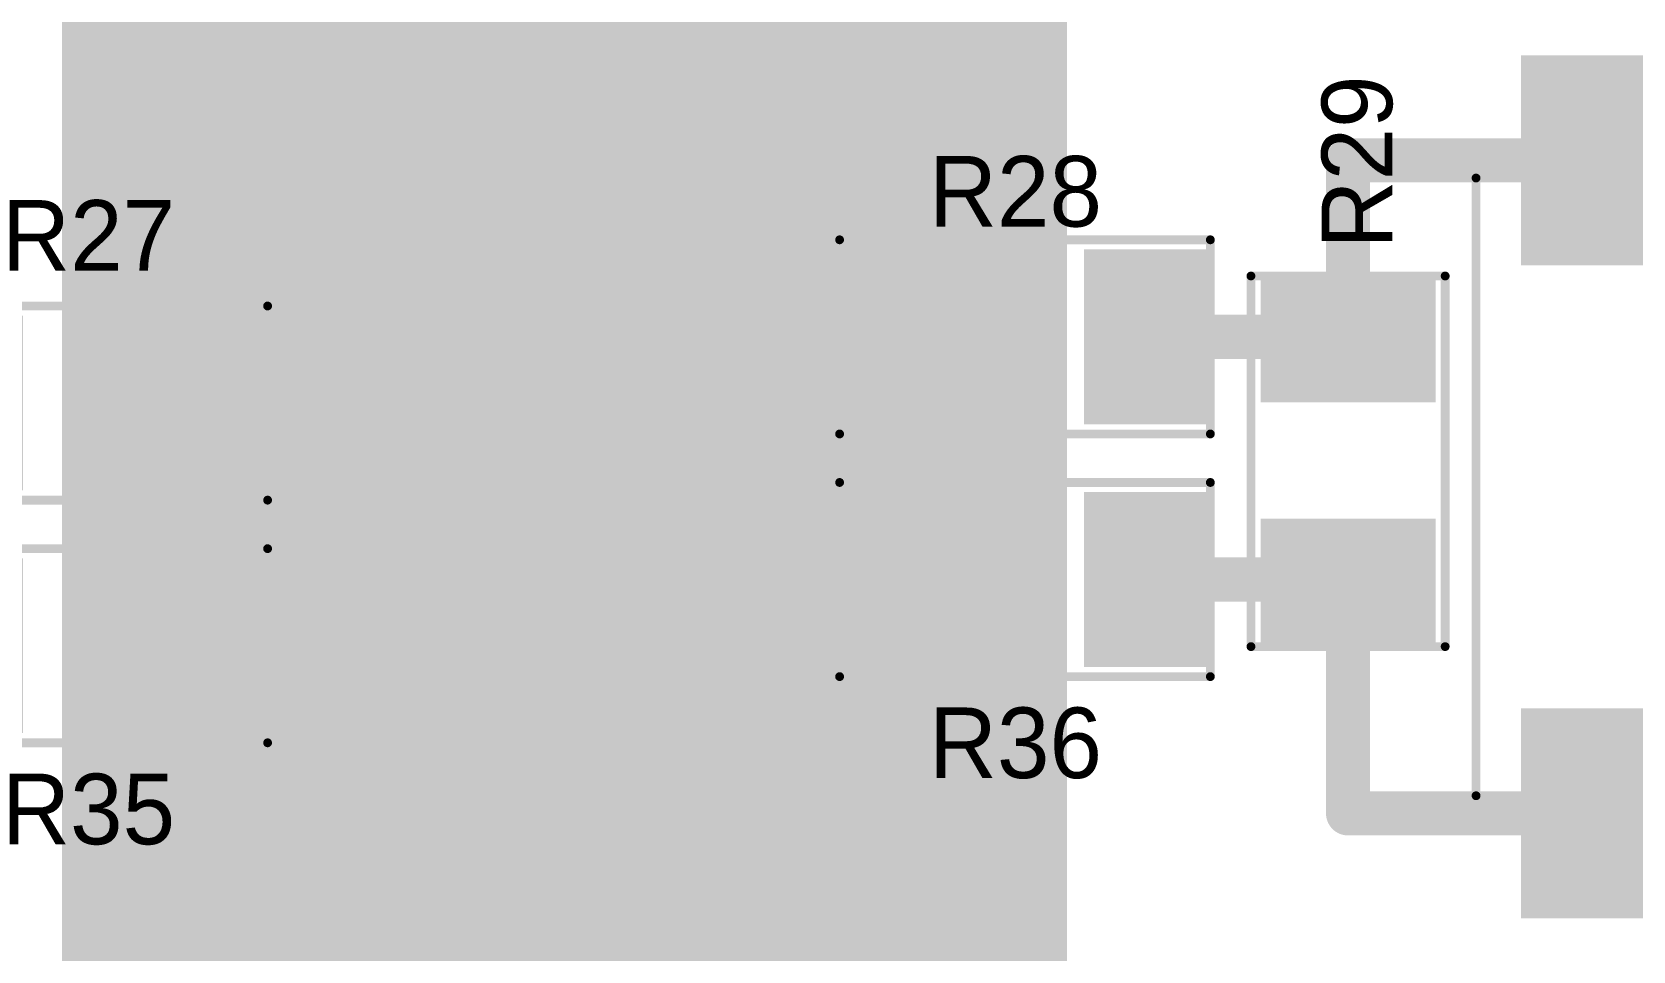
# Model space of a CAD drawing. Extents: x 416 to 470, y 213 to 332.
# Drawn here: x 437.09 to 455.23, y 283.54 to 293.95 of the extents above; entities that cross this region are included whole.
import ezdxf

# ---------------------------------------------------------------- set-up
doc = ezdxf.new("R2010")
doc.units = 0
for name, color, linetype in [('Top', 1, 'CONTINUOUS'), ('Top_Mask', 4, 'CONTINUOUS'), ('Top_Paste', 8, 'CONTINUOUS'), ('Top_Silk', 6, 'CONTINUOUS')]:
    doc.layers.add(name, color=color, linetype=linetype)

# ---------------------------------------------------------------- blocks, each defined once
blk = doc.blocks.new('UNIT_DISC')
at = {"linetype": 'CONTINUOUS', "const_width": 0.5}
blk.add_lwpolyline([(0.25, 0, 1), (-0.25, 0, 1)], format="xyb", close=True, dxfattribs=at)
blk = doc.blocks.new('SHAPE_EL_236_236_0_0_0_0')
at = {"xscale": 0.6, "yscale": 0.6, "zscale": 0.6}
blk.add_blockref('UNIT_DISC', (0, 0), dxfattribs=at)
blk = doc.blocks.new('SHAPE_EL_386_386_0_0_0_0')
at = {"xscale": 0.981, "yscale": 0.981, "zscale": 0.981}
blk.add_blockref('UNIT_DISC', (0, 0), dxfattribs=at)
blk = doc.blocks.new('0__40_41')
at = {"layer": 'Top'}
blk.add_blockref('SHAPE_EL_236_236_0_0_0_0', (0, 0), dxfattribs=at)
at = {"layer": 'Top_Mask'}
blk.add_blockref('SHAPE_EL_386_386_0_0_0_0', (0, 0), dxfattribs=at)
blk = doc.blocks.new('R_1206_6854')
at = {"layer": 'Top_Silk', "linetype": 'CONTINUOUS', "const_width": 0.1}
for points in [[(435.56, 288.1), (435.56, 285.9)], [(439.76, 288.1), (435.56, 288.1)], [(439.76, 285.9), (439.76, 288.1)], [(435.56, 285.9), (439.76, 285.9)]]:
    blk.add_lwpolyline(points, dxfattribs=at)
at = {"layer": 'Top_Silk', "xscale": 0.1, "yscale": 0.1, "zscale": 0.1}
for p in [(435.56, 288.1), (435.56, 288.1), (439.76, 288.1), (439.76, 288.1), (435.56, 285.9), (435.56, 285.9), (439.76, 285.9), (439.76, 285.9)]:
    blk.add_blockref('UNIT_DISC', p, dxfattribs=at)
blk = doc.blocks.new('SHAPE_SQ_433_629_0_0_0_0')
blk.add_solid([(-0.55, -0.8), (0.55, -0.8), (-0.55, 0.8), (0.55, 0.8)])
blk = doc.blocks.new('SHAPE_SQ_583_779_0_0_0_0')
blk.add_solid([(-0.7405, -0.9905), (0.7405, -0.9905), (-0.7405, 0.9905), (0.7405, 0.9905)])
blk = doc.blocks.new('0_9x1_6240')
at = {"layer": 'Top'}
blk.add_blockref('SHAPE_SQ_433_629_0_0_0_0', (0, 0), dxfattribs=at)
at = {"layer": 'Top_Mask'}
blk.add_blockref('SHAPE_SQ_583_779_0_0_0_0', (0, 0), dxfattribs=at)
at = {"layer": 'Top_Paste'}
blk.add_blockref('SHAPE_SQ_433_629_0_0_0_0', (0, 0), dxfattribs=at)
blk = doc.blocks.new('0_9x1_641')
at = {"layer": 'Top'}
blk.add_blockref('SHAPE_SQ_433_629_0_0_0_0', (0, 0), dxfattribs=at)
at = {"layer": 'Top_Mask'}
blk.add_blockref('SHAPE_SQ_583_779_0_0_0_0', (0, 0), dxfattribs=at)
at = {"layer": 'Top_Paste'}
blk.add_blockref('SHAPE_SQ_433_629_0_0_0_0', (0, 0), dxfattribs=at)
blk = doc.blocks.new('R35')
for name, p in [('R_1206_6854', (0, 0)), ('0_9x1_6240', (436.25, 287)), ('0_9x1_641', (439.05, 287))]:
    blk.add_blockref(name, p)
at = {"layer": 'Top_Silk'}
blk.add_text('R35', height=0.8, dxfattribs=at).set_placement((436.75, 284.75))
blk = doc.blocks.new('R_1206_7347')
at = {"layer": 'Top_Silk', "linetype": 'CONTINUOUS', "const_width": 0.1}
for points in [[(435.56, 290.85), (435.56, 288.65)], [(439.76, 290.85), (435.56, 290.85)], [(439.76, 288.65), (439.76, 290.85)], [(435.56, 288.65), (439.76, 288.65)]]:
    blk.add_lwpolyline(points, dxfattribs=at)
at = {"layer": 'Top_Silk', "xscale": 0.1, "yscale": 0.1, "zscale": 0.1}
for p in [(435.56, 290.85), (435.56, 290.85), (439.76, 290.85), (439.76, 290.85), (435.56, 288.65), (435.56, 288.65), (439.76, 288.65), (439.76, 288.65)]:
    blk.add_blockref('UNIT_DISC', p, dxfattribs=at)
blk = doc.blocks.new('0_9x1_6238')
at = {"layer": 'Top'}
blk.add_blockref('SHAPE_SQ_433_629_0_0_0_0', (0, 0), dxfattribs=at)
at = {"layer": 'Top_Mask'}
blk.add_blockref('SHAPE_SQ_583_779_0_0_0_0', (0, 0), dxfattribs=at)
at = {"layer": 'Top_Paste'}
blk.add_blockref('SHAPE_SQ_433_629_0_0_0_0', (0, 0), dxfattribs=at)
blk = doc.blocks.new('R27')
for name, p in [('R_1206_7347', (0, 0)), ('0_9x1_6238', (436.25, 289.75)), ('0_9x1_641', (439.05, 289.75))]:
    blk.add_blockref(name, p)
at = {"layer": 'Top_Silk'}
blk.add_text('R27', height=0.8, dxfattribs=at).set_placement((436.75, 291.25))
blk = doc.blocks.new('R_1206_7472')
at = {"layer": 'Top_Silk', "linetype": 'CONTINUOUS', "const_width": 0.1}
for points in [[(453.1, 291.19), (450.9, 291.19)], [(450.9, 291.19), (450.9, 286.99)], [(453.1, 286.99), (453.1, 291.19)], [(450.9, 286.99), (453.1, 286.99)]]:
    blk.add_lwpolyline(points, dxfattribs=at)
at = {"layer": 'Top_Silk', "xscale": 0.1, "yscale": 0.1, "zscale": 0.1}
for p in [(450.9, 291.19), (450.9, 291.19), (453.1, 291.19), (453.1, 291.19), (450.9, 286.99), (450.9, 286.99), (453.1, 286.99), (453.1, 286.99)]:
    blk.add_blockref('UNIT_DISC', p, dxfattribs=at)
blk = doc.blocks.new('0_9x1_6249')
at = {"layer": 'Top'}
blk.add_blockref('SHAPE_SQ_433_629_0_0_0_0', (0, 0), dxfattribs=at)
at = {"layer": 'Top_Mask'}
blk.add_blockref('SHAPE_SQ_583_779_0_0_0_0', (0, 0), dxfattribs=at)
at = {"layer": 'Top_Paste'}
blk.add_blockref('SHAPE_SQ_433_629_0_0_0_0', (0, 0), dxfattribs=at)
blk = doc.blocks.new('0_9x1_6247')
at = {"layer": 'Top'}
blk.add_blockref('SHAPE_SQ_433_629_0_0_0_0', (0, 0), dxfattribs=at)
at = {"layer": 'Top_Mask'}
blk.add_blockref('SHAPE_SQ_583_779_0_0_0_0', (0, 0), dxfattribs=at)
at = {"layer": 'Top_Paste'}
blk.add_blockref('SHAPE_SQ_433_629_0_0_0_0', (0, 0), dxfattribs=at)
blk = doc.blocks.new('R29')
blk.add_blockref('R_1206_7472', (0, 0))
at = {"rotation": 270}
for name, p in [('0_9x1_6249', (452, 290.5)), ('0_9x1_6247', (452, 287.7))]:
    blk.add_blockref(name, p, dxfattribs=at)
at = {"layer": 'Top_Silk'}
blk.add_text('R29', height=0.8, rotation=90, dxfattribs=at).set_placement((452.5, 291.5))
blk = doc.blocks.new('R_1206_7899')
at = {"layer": 'Top_Silk', "linetype": 'CONTINUOUS', "const_width": 0.1}
for points in [[(446.24, 288.85), (446.24, 286.65)], [(450.44, 288.85), (446.24, 288.85)], [(450.44, 286.65), (450.44, 288.85)], [(446.24, 286.65), (450.44, 286.65)]]:
    blk.add_lwpolyline(points, dxfattribs=at)
at = {"layer": 'Top_Silk', "xscale": 0.1, "yscale": 0.1, "zscale": 0.1}
for p in [(446.24, 288.85), (446.24, 288.85), (450.44, 288.85), (450.44, 288.85), (446.24, 286.65), (446.24, 286.65), (450.44, 286.65), (450.44, 286.65)]:
    blk.add_blockref('UNIT_DISC', p, dxfattribs=at)
blk = doc.blocks.new('R36')
blk.add_blockref('R_1206_7899', (0, 0))
at = {"rotation": 180}
for name, p in [('0_9x1_641', (446.95, 287.75)), ('0_9x1_6247', (449.75, 287.75))]:
    blk.add_blockref(name, p, dxfattribs=at)
at = {"layer": 'Top_Silk'}
blk.add_text('R36', height=0.8, dxfattribs=at).set_placement((447.25, 285.5))
blk = doc.blocks.new('R_1206_8214')
at = {"layer": 'Top_Silk', "linetype": 'CONTINUOUS', "const_width": 0.1}
for points in [[(446.24, 291.6), (446.24, 289.4)], [(450.44, 291.6), (446.24, 291.6)], [(450.44, 289.4), (450.44, 291.6)], [(446.24, 289.4), (450.44, 289.4)]]:
    blk.add_lwpolyline(points, dxfattribs=at)
at = {"layer": 'Top_Silk', "xscale": 0.1, "yscale": 0.1, "zscale": 0.1}
for p in [(446.24, 291.6), (446.24, 291.6), (450.44, 291.6), (450.44, 291.6), (446.24, 289.4), (446.24, 289.4), (450.44, 289.4), (450.44, 289.4)]:
    blk.add_blockref('UNIT_DISC', p, dxfattribs=at)
blk = doc.blocks.new('R28')
blk.add_blockref('R_1206_8214', (0, 0))
at = {"rotation": 180}
for name, p in [('0_9x1_641', (446.95, 290.5)), ('0_9x1_6249', (449.75, 290.5))]:
    blk.add_blockref(name, p, dxfattribs=at)
at = {"layer": 'Top_Silk'}
blk.add_text('R28', height=0.8, dxfattribs=at).set_placement((447.25, 291.75))
blk = doc.blocks.new('G6K_2F_8610')
at = {"layer": 'Top_Silk', "linetype": 'CONTINUOUS', "const_width": 0.1}
for points in [[(453.45, 285.3), (453.45, 292.3)], [(453.45, 292.3), (463.45, 292.3)], [(463.45, 292.3), (463.45, 285.3)], [(463.45, 285.3), (453.45, 285.3)]]:
    blk.add_lwpolyline(points, dxfattribs=at)
at = {"layer": 'Top_Silk', "xscale": 0.1, "yscale": 0.1, "zscale": 0.1}
for p in [(453.45, 292.3), (453.45, 292.3), (463.45, 292.3), (463.45, 292.3), (453.45, 285.3), (453.45, 285.3), (463.45, 285.3), (463.45, 285.3)]:
    blk.add_blockref('UNIT_DISC', p, dxfattribs=at)
blk = doc.blocks.new('SHAPE_SQ_787_393_0_0_0_0')
blk.add_solid([(-1, -0.5), (1, -0.5), (-1, 0.5), (1, 0.5)])
blk = doc.blocks.new('SHAPE_SQ_937_543_0_0_0_0')
blk.add_solid([(-1.1905, -0.6905), (1.1905, -0.6905), (-1.1905, 0.6905), (1.1905, 0.6905)])
blk = doc.blocks.new('2_0x1_041')
at = {"layer": 'Top'}
blk.add_blockref('SHAPE_SQ_787_393_0_0_0_0', (0, 0), dxfattribs=at)
at = {"layer": 'Top_Mask'}
blk.add_blockref('SHAPE_SQ_937_543_0_0_0_0', (0, 0), dxfattribs=at)
at = {"layer": 'Top_Paste'}
blk.add_blockref('SHAPE_SQ_787_393_0_0_0_0', (0, 0), dxfattribs=at)
blk = doc.blocks.new('2_0x1_0270')
at = {"layer": 'Top'}
blk.add_blockref('SHAPE_SQ_787_393_0_0_0_0', (0, 0), dxfattribs=at)
at = {"layer": 'Top_Mask'}
blk.add_blockref('SHAPE_SQ_937_543_0_0_0_0', (0, 0), dxfattribs=at)
at = {"layer": 'Top_Paste'}
blk.add_blockref('SHAPE_SQ_787_393_0_0_0_0', (0, 0), dxfattribs=at)
blk = doc.blocks.new('2_0x1_0221')
at = {"layer": 'Top'}
blk.add_blockref('SHAPE_SQ_787_393_0_0_0_0', (0, 0), dxfattribs=at)
at = {"layer": 'Top_Mask'}
blk.add_blockref('SHAPE_SQ_937_543_0_0_0_0', (0, 0), dxfattribs=at)
at = {"layer": 'Top_Paste'}
blk.add_blockref('SHAPE_SQ_787_393_0_0_0_0', (0, 0), dxfattribs=at)
blk = doc.blocks.new('2_0x1_0231')
at = {"layer": 'Top'}
blk.add_blockref('SHAPE_SQ_787_393_0_0_0_0', (0, 0), dxfattribs=at)
at = {"layer": 'Top_Mask'}
blk.add_blockref('SHAPE_SQ_937_543_0_0_0_0', (0, 0), dxfattribs=at)
at = {"layer": 'Top_Paste'}
blk.add_blockref('SHAPE_SQ_787_393_0_0_0_0', (0, 0), dxfattribs=at)
blk = doc.blocks.new('2_0x1_0249')
at = {"layer": 'Top'}
blk.add_blockref('SHAPE_SQ_787_393_0_0_0_0', (0, 0), dxfattribs=at)
at = {"layer": 'Top_Mask'}
blk.add_blockref('SHAPE_SQ_937_543_0_0_0_0', (0, 0), dxfattribs=at)
at = {"layer": 'Top_Paste'}
blk.add_blockref('SHAPE_SQ_787_393_0_0_0_0', (0, 0), dxfattribs=at)
blk = doc.blocks.new('2_0x1_0247')
at = {"layer": 'Top'}
blk.add_blockref('SHAPE_SQ_787_393_0_0_0_0', (0, 0), dxfattribs=at)
at = {"layer": 'Top_Mask'}
blk.add_blockref('SHAPE_SQ_937_543_0_0_0_0', (0, 0), dxfattribs=at)
at = {"layer": 'Top_Paste'}
blk.add_blockref('SHAPE_SQ_787_393_0_0_0_0', (0, 0), dxfattribs=at)
blk = doc.blocks.new('2_0x1_0230')
at = {"layer": 'Top'}
blk.add_blockref('SHAPE_SQ_787_393_0_0_0_0', (0, 0), dxfattribs=at)
at = {"layer": 'Top_Mask'}
blk.add_blockref('SHAPE_SQ_937_543_0_0_0_0', (0, 0), dxfattribs=at)
at = {"layer": 'Top_Paste'}
blk.add_blockref('SHAPE_SQ_787_393_0_0_0_0', (0, 0), dxfattribs=at)
blk = doc.blocks.new('RL5')
at = {"rotation": 270}
for name, p in [('2_0x1_0249', (454.65, 292.5)), ('2_0x1_0231', (456.85, 292.5)), ('2_0x1_0221', (459.05, 292.5)), ('2_0x1_041', (462.25, 292.5)), ('2_0x1_0247', (454.65, 285.1)), ('2_0x1_0230', (456.85, 285.1)), ('2_0x1_0221', (459.05, 285.1)), ('2_0x1_0270', (462.25, 285.1))]:
    blk.add_blockref(name, p, dxfattribs=at)
blk.add_blockref('G6K_2F_8610', (0, 0))
blk = doc.blocks.new('CUPOUR_L1_F0_TT45_9889')
at = {"layer": 'Top', "linetype": 'CONTINUOUS'}
for points, const_width in [([(437.75, 315.25), (437.75, 273)], 0.635), ([(448.5, 273), (448.5, 315.25)], 0.635), ([(437.75, 293.955), (448.5, 293.955)], 0.635), ([(437.75, 293.47875), (448.5, 293.47875)], 0.635), ([(437.75, 293.0025), (448.5, 293.0025)], 0.635), ([(437.75, 292.52625), (448.5, 292.52625)], 0.635), ([(437.75, 292.05), (448.5, 292.05)], 0.635), ([(446.0422, 291.6578), (446.4, 291.80601)], 0.635), ([(446.4, 291.80601), (447.5, 291.80601)], 0.635), ([(447.5, 291.80601), (447.8578, 291.6578)], 0.635), ([(437.75, 291.57375), (446.00738, 291.57375)], 0.635), ([(445.89399, 291.3), (446.0422, 291.6578)], 0.635), ([(446.5905, 291.1095), (446.0422, 291.6578)], 0.381), ([(447.3095, 291.1095), (447.8578, 291.6578)], 0.381), ([(447.8578, 291.6578), (448.00601, 291.3)], 0.635), ([(447.89261, 291.57375), (448.5, 291.57375)], 0.635), ([(445.89399, 289.7), (445.89399, 291.3)], 0.635), ([(448.00601, 291.3), (448.00601, 289.7)], 0.635), ([(437.75, 291.0975), (445.89399, 291.0975)], 0.635), ([(438.1422, 290.9078), (438.5, 291.05601)], 0.635), ([(438.5, 291.05601), (439.6, 291.05601)], 0.635), ([(439.6, 291.05601), (439.9578, 290.9078)], 0.635), ([(448.00601, 291.0975), (448.5, 291.0975)], 0.635), ([(437.99399, 290.55), (438.1422, 290.9078)], 0.635), ([(438.6905, 290.3595), (438.1422, 290.9078)], 0.381), ([(439.4095, 290.3595), (439.9578, 290.9078)], 0.381), ([(439.9578, 290.9078), (440.10601, 290.55)], 0.635), ([(437.75, 290.62125), (438.0235, 290.62125)], 0.635), ([(440.07649, 290.62125), (445.89399, 290.62125)], 0.635), ([(448.00601, 290.62125), (448.5, 290.62125)], 0.635), ([(437.99399, 288.95), (437.99399, 290.55)], 0.635), ([(440.10601, 290.55), (440.10601, 288.95)], 0.635), ([(437.75, 290.145), (437.99399, 290.145)], 0.635), ([(440.10601, 290.145), (445.89399, 290.145)], 0.635), ([(448.00601, 290.145), (448.5, 290.145)], 0.635), ([(446.0422, 289.3422), (445.89399, 289.7)], 0.635), ([(446.5905, 289.8905), (446.0422, 289.3422)], 0.381), ([(447.3095, 289.8905), (447.8578, 289.3422)], 0.381), ([(448.00601, 289.7), (447.8578, 289.3422)], 0.635), ([(437.75, 289.66875), (437.99399, 289.66875)], 0.635), ([(440.10601, 289.66875), (445.90693, 289.66875)], 0.635), ([(447.99306, 289.66875), (448.5, 289.66875)], 0.635), ([(446.4, 289.19399), (446.0422, 289.3422)], 0.635), ([(447.8578, 289.3422), (447.5, 289.19399)], 0.635), ([(437.75, 289.1925), (437.99399, 289.1925)], 0.635), ([(440.10601, 289.1925), (448.5, 289.1925)], 0.635), ([(447.5, 289.19399), (446.4, 289.19399)], 0.635), ([(438.6905, 289.1405), (438.1422, 288.5922)], 0.381), ([(439.4095, 289.1405), (439.9578, 288.5922)], 0.381), ([(446.0422, 288.9078), (446.4, 289.05601)], 0.635), ([(446.4, 289.05601), (447.5, 289.05601)], 0.635), ([(447.5, 289.05601), (447.8578, 288.9078)], 0.635), ([(438.1422, 288.5922), (437.99399, 288.95)], 0.635), ([(440.10601, 288.95), (439.9578, 288.5922)], 0.635), ([(445.89399, 288.55), (446.0422, 288.9078)], 0.635), ([(446.5905, 288.3595), (446.0422, 288.9078)], 0.381), ([(447.3095, 288.3595), (447.8578, 288.9078)], 0.381), ([(447.8578, 288.9078), (448.00601, 288.55)], 0.635), ([(437.75, 288.71625), (438.09081, 288.71625)], 0.635), ([(440.00918, 288.71625), (445.96285, 288.71625)], 0.635), ([(447.93714, 288.71625), (448.5, 288.71625)], 0.635), ([(438.5, 288.44399), (438.1422, 288.5922)], 0.635), ([(439.6, 288.44399), (438.5, 288.44399)], 0.635), ([(439.9578, 288.5922), (439.6, 288.44399)], 0.635), ([(445.89399, 286.95), (445.89399, 288.55)], 0.635), ([(448.00601, 288.55), (448.00601, 286.95)], 0.635), ([(437.75, 288.24), (438.34064, 288.24)], 0.635), ([(438.1422, 288.1578), (438.5, 288.30601)], 0.635), ([(438.5, 288.30601), (439.6, 288.30601)], 0.635), ([(439.6, 288.30601), (439.9578, 288.1578)], 0.635), ([(439.75935, 288.24), (445.89399, 288.24)], 0.635), ([(448.00601, 288.24), (448.5, 288.24)], 0.635), ([(437.99399, 287.8), (438.1422, 288.1578)], 0.635), ([(439.9578, 288.1578), (440.10601, 287.8)], 0.635), ([(438.6905, 287.6095), (438.1422, 288.1578)], 0.381), ([(439.4095, 287.6095), (439.9578, 288.1578)], 0.381), ([(437.75, 287.76375), (437.99399, 287.76375)], 0.635), ([(437.99399, 286.2), (437.99399, 287.8)], 0.635), ([(440.10601, 287.8), (440.10601, 286.2)], 0.635), ([(440.10601, 287.76375), (445.89399, 287.76375)], 0.635), ([(448.00601, 287.76375), (448.5, 287.76375)], 0.635), ([(437.75, 287.2875), (437.99399, 287.2875)], 0.635), ([(440.10601, 287.2875), (445.89399, 287.2875)], 0.635), ([(448.00601, 287.2875), (448.5, 287.2875)], 0.635), ([(446.5905, 287.1405), (446.0422, 286.5922)], 0.381), ([(447.3095, 287.1405), (447.8578, 286.5922)], 0.381), ([(437.75, 286.81125), (437.99399, 286.81125)], 0.635), ([(440.10601, 286.81125), (445.95146, 286.81125)], 0.635), ([(446.0422, 286.5922), (445.89399, 286.95)], 0.635), ([(448.00601, 286.95), (447.8578, 286.5922)], 0.635), ([(447.94853, 286.81125), (448.5, 286.81125)], 0.635), ([(446.4, 286.44399), (446.0422, 286.5922)], 0.635), ([(447.5, 286.44399), (446.4, 286.44399)], 0.635), ([(447.8578, 286.5922), (447.5, 286.44399)], 0.635), ([(437.75, 286.335), (437.99399, 286.335)], 0.635), ([(438.6905, 286.3905), (438.1422, 285.8422)], 0.381), ([(439.4095, 286.3905), (439.9578, 285.8422)], 0.381), ([(440.10601, 286.335), (448.5, 286.335)], 0.635), ([(438.1422, 285.8422), (437.99399, 286.2)], 0.635), ([(440.10601, 286.2), (439.9578, 285.8422)], 0.635), ([(437.75, 285.85875), (438.13534, 285.85875)], 0.635), ([(438.5, 285.69399), (438.1422, 285.8422)], 0.635), ([(439.6, 285.69399), (438.5, 285.69399)], 0.635), ([(439.9578, 285.8422), (439.6, 285.69399)], 0.635), ([(439.96465, 285.85875), (448.5, 285.85875)], 0.635), ([(437.75, 285.3825), (448.5, 285.3825)], 0.635), ([(437.75, 284.90625), (448.5, 284.90625)], 0.635), ([(437.75, 284.43), (448.5, 284.43)], 0.635), ([(437.75, 283.95375), (448.5, 283.95375)], 0.635), ([(437.75, 283.4775), (448.5, 283.4775)], 0.635)]:
    blk.add_lwpolyline(points, dxfattribs=dict(at, const_width=const_width))
at = {"layer": 'Top'}
for p, xscale, yscale, zscale in [((437.75, 293.955), 0.635, 0.635, 0.635), ((448.5, 293.955), 0.635, 0.635, 0.635), ((437.75, 293.47875), 0.635, 0.635, 0.635), ((448.5, 293.47875), 0.635, 0.635, 0.635), ((437.75, 293.0025), 0.635, 0.635, 0.635), ((448.5, 293.0025), 0.635, 0.635, 0.635), ((437.75, 292.52625), 0.635, 0.635, 0.635), ((448.5, 292.52625), 0.635, 0.635, 0.635), ((437.75, 292.05), 0.635, 0.635, 0.635), ((448.5, 292.05), 0.635, 0.635, 0.635), ((446.4, 291.80601), 0.635, 0.635, 0.635), ((446.4, 291.80601), 0.635, 0.635, 0.635), ((447.5, 291.80601), 0.635, 0.635, 0.635), ((447.5, 291.80601), 0.635, 0.635, 0.635), ((437.75, 291.57375), 0.635, 0.635, 0.635), ((446.00738, 291.57375), 0.635, 0.635, 0.635), ((446.0422, 291.6578), 0.635, 0.635, 0.635), ((446.0422, 291.6578), 0.635, 0.635, 0.635), ((446.0422, 291.6578), 0.381, 0.381, 0.381), ((447.8578, 291.6578), 0.635, 0.635, 0.635), ((447.8578, 291.6578), 0.635, 0.635, 0.635), ((447.89261, 291.57375), 0.635, 0.635, 0.635), ((447.8578, 291.6578), 0.381, 0.381, 0.381), ((448.5, 291.57375), 0.635, 0.635, 0.635), ((445.89399, 291.3), 0.635, 0.635, 0.635), ((445.89399, 291.3), 0.635, 0.635, 0.635), ((448.00601, 291.3), 0.635, 0.635, 0.635), ((448.00601, 291.3), 0.635, 0.635, 0.635), ((437.75, 291.0975), 0.635, 0.635, 0.635), ((438.5, 291.05601), 0.635, 0.635, 0.635), ((438.5, 291.05601), 0.635, 0.635, 0.635), ((439.6, 291.05601), 0.635, 0.635, 0.635), ((439.6, 291.05601), 0.635, 0.635, 0.635), ((445.89399, 291.0975), 0.635, 0.635, 0.635), ((446.5905, 291.1095), 0.381, 0.381, 0.381), ((447.3095, 291.1095), 0.381, 0.381, 0.381), ((448.00601, 291.0975), 0.635, 0.635, 0.635), ((448.5, 291.0975), 0.635, 0.635, 0.635), ((438.1422, 290.9078), 0.635, 0.635, 0.635), ((438.1422, 290.9078), 0.635, 0.635, 0.635), ((438.1422, 290.9078), 0.381, 0.381, 0.381), ((439.9578, 290.9078), 0.635, 0.635, 0.635), ((439.9578, 290.9078), 0.635, 0.635, 0.635), ((439.9578, 290.9078), 0.381, 0.381, 0.381), ((437.75, 290.62125), 0.635, 0.635, 0.635), ((438.0235, 290.62125), 0.635, 0.635, 0.635), ((440.07649, 290.62125), 0.635, 0.635, 0.635), ((445.89399, 290.62125), 0.635, 0.635, 0.635), ((448.00601, 290.62125), 0.635, 0.635, 0.635), ((448.5, 290.62125), 0.635, 0.635, 0.635), ((437.99399, 290.55), 0.635, 0.635, 0.635), ((437.99399, 290.55), 0.635, 0.635, 0.635), ((440.10601, 290.55), 0.635, 0.635, 0.635), ((440.10601, 290.55), 0.635, 0.635, 0.635), ((438.6905, 290.3595), 0.381, 0.381, 0.381), ((439.4095, 290.3595), 0.381, 0.381, 0.381), ((437.75, 290.145), 0.635, 0.635, 0.635), ((437.99399, 290.145), 0.635, 0.635, 0.635), ((440.10601, 290.145), 0.635, 0.635, 0.635), ((445.89399, 290.145), 0.635, 0.635, 0.635), ((448.00601, 290.145), 0.635, 0.635, 0.635), ((448.5, 290.145), 0.635, 0.635, 0.635), ((445.89399, 289.7), 0.635, 0.635, 0.635), ((445.89399, 289.7), 0.635, 0.635, 0.635), ((446.5905, 289.8905), 0.381, 0.381, 0.381), ((447.3095, 289.8905), 0.381, 0.381, 0.381), ((448.00601, 289.7), 0.635, 0.635, 0.635), ((448.00601, 289.7), 0.635, 0.635, 0.635), ((437.75, 289.66875), 0.635, 0.635, 0.635), ((437.99399, 289.66875), 0.635, 0.635, 0.635), ((440.10601, 289.66875), 0.635, 0.635, 0.635), ((445.90693, 289.66875), 0.635, 0.635, 0.635), ((447.99306, 289.66875), 0.635, 0.635, 0.635), ((448.5, 289.66875), 0.635, 0.635, 0.635), ((446.0422, 289.3422), 0.635, 0.635, 0.635), ((446.0422, 289.3422), 0.635, 0.635, 0.635), ((447.8578, 289.3422), 0.635, 0.635, 0.635), ((447.8578, 289.3422), 0.635, 0.635, 0.635), ((437.75, 289.1925), 0.635, 0.635, 0.635), ((437.99399, 289.1925), 0.635, 0.635, 0.635), ((440.10601, 289.1925), 0.635, 0.635, 0.635), ((446.0422, 289.3422), 0.381, 0.381, 0.381), ((446.4, 289.19399), 0.635, 0.635, 0.635), ((446.4, 289.19399), 0.635, 0.635, 0.635), ((447.5, 289.19399), 0.635, 0.635, 0.635), ((447.5, 289.19399), 0.635, 0.635, 0.635), ((447.8578, 289.3422), 0.381, 0.381, 0.381), ((448.5, 289.1925), 0.635, 0.635, 0.635), ((438.6905, 289.1405), 0.381, 0.381, 0.381), ((439.4095, 289.1405), 0.381, 0.381, 0.381), ((446.4, 289.05601), 0.635, 0.635, 0.635), ((446.4, 289.05601), 0.635, 0.635, 0.635), ((447.5, 289.05601), 0.635, 0.635, 0.635), ((447.5, 289.05601), 0.635, 0.635, 0.635), ((437.99399, 288.95), 0.635, 0.635, 0.635), ((437.99399, 288.95), 0.635, 0.635, 0.635), ((440.10601, 288.95), 0.635, 0.635, 0.635), ((440.10601, 288.95), 0.635, 0.635, 0.635), ((446.0422, 288.9078), 0.635, 0.635, 0.635), ((446.0422, 288.9078), 0.635, 0.635, 0.635), ((446.0422, 288.9078), 0.381, 0.381, 0.381), ((447.8578, 288.9078), 0.635, 0.635, 0.635), ((447.8578, 288.9078), 0.635, 0.635, 0.635), ((447.8578, 288.9078), 0.381, 0.381, 0.381), ((437.75, 288.71625), 0.635, 0.635, 0.635), ((438.09081, 288.71625), 0.635, 0.635, 0.635), ((440.00918, 288.71625), 0.635, 0.635, 0.635), ((445.96285, 288.71625), 0.635, 0.635, 0.635), ((447.93714, 288.71625), 0.635, 0.635, 0.635), ((448.5, 288.71625), 0.635, 0.635, 0.635), ((438.1422, 288.5922), 0.635, 0.635, 0.635), ((438.1422, 288.5922), 0.635, 0.635, 0.635), ((438.1422, 288.5922), 0.381, 0.381, 0.381), ((438.5, 288.44399), 0.635, 0.635, 0.635), ((438.5, 288.44399), 0.635, 0.635, 0.635), ((439.6, 288.44399), 0.635, 0.635, 0.635), ((439.6, 288.44399), 0.635, 0.635, 0.635), ((439.9578, 288.5922), 0.635, 0.635, 0.635), ((439.9578, 288.5922), 0.635, 0.635, 0.635), ((439.9578, 288.5922), 0.381, 0.381, 0.381), ((445.89399, 288.55), 0.635, 0.635, 0.635), ((445.89399, 288.55), 0.635, 0.635, 0.635), ((448.00601, 288.55), 0.635, 0.635, 0.635), ((448.00601, 288.55), 0.635, 0.635, 0.635), ((437.75, 288.24), 0.635, 0.635, 0.635), ((438.34064, 288.24), 0.635, 0.635, 0.635), ((438.5, 288.30601), 0.635, 0.635, 0.635), ((438.5, 288.30601), 0.635, 0.635, 0.635), ((439.6, 288.30601), 0.635, 0.635, 0.635), ((439.6, 288.30601), 0.635, 0.635, 0.635), ((439.75935, 288.24), 0.635, 0.635, 0.635), ((445.89399, 288.24), 0.635, 0.635, 0.635), ((446.5905, 288.3595), 0.381, 0.381, 0.381), ((447.3095, 288.3595), 0.381, 0.381, 0.381), ((448.00601, 288.24), 0.635, 0.635, 0.635), ((448.5, 288.24), 0.635, 0.635, 0.635), ((438.1422, 288.1578), 0.635, 0.635, 0.635), ((438.1422, 288.1578), 0.635, 0.635, 0.635), ((439.9578, 288.1578), 0.635, 0.635, 0.635), ((439.9578, 288.1578), 0.635, 0.635, 0.635), ((438.1422, 288.1578), 0.381, 0.381, 0.381), ((439.9578, 288.1578), 0.381, 0.381, 0.381), ((437.75, 287.76375), 0.635, 0.635, 0.635), ((437.99399, 287.8), 0.635, 0.635, 0.635), ((437.99399, 287.8), 0.635, 0.635, 0.635), ((437.99399, 287.76375), 0.635, 0.635, 0.635), ((440.10601, 287.8), 0.635, 0.635, 0.635), ((440.10601, 287.8), 0.635, 0.635, 0.635), ((440.10601, 287.76375), 0.635, 0.635, 0.635), ((445.89399, 287.76375), 0.635, 0.635, 0.635), ((448.00601, 287.76375), 0.635, 0.635, 0.635), ((448.5, 287.76375), 0.635, 0.635, 0.635), ((438.6905, 287.6095), 0.381, 0.381, 0.381), ((439.4095, 287.6095), 0.381, 0.381, 0.381), ((437.75, 287.2875), 0.635, 0.635, 0.635), ((437.99399, 287.2875), 0.635, 0.635, 0.635), ((440.10601, 287.2875), 0.635, 0.635, 0.635), ((445.89399, 287.2875), 0.635, 0.635, 0.635), ((448.00601, 287.2875), 0.635, 0.635, 0.635), ((448.5, 287.2875), 0.635, 0.635, 0.635), ((446.5905, 287.1405), 0.381, 0.381, 0.381), ((447.3095, 287.1405), 0.381, 0.381, 0.381), ((437.75, 286.81125), 0.635, 0.635, 0.635), ((437.99399, 286.81125), 0.635, 0.635, 0.635), ((440.10601, 286.81125), 0.635, 0.635, 0.635), ((445.89399, 286.95), 0.635, 0.635, 0.635), ((445.89399, 286.95), 0.635, 0.635, 0.635), ((445.95146, 286.81125), 0.635, 0.635, 0.635), ((447.94853, 286.81125), 0.635, 0.635, 0.635), ((448.00601, 286.95), 0.635, 0.635, 0.635), ((448.00601, 286.95), 0.635, 0.635, 0.635), ((448.5, 286.81125), 0.635, 0.635, 0.635), ((446.0422, 286.5922), 0.635, 0.635, 0.635), ((446.0422, 286.5922), 0.635, 0.635, 0.635), ((446.0422, 286.5922), 0.381, 0.381, 0.381), ((446.4, 286.44399), 0.635, 0.635, 0.635), ((446.4, 286.44399), 0.635, 0.635, 0.635), ((447.5, 286.44399), 0.635, 0.635, 0.635), ((447.5, 286.44399), 0.635, 0.635, 0.635), ((447.8578, 286.5922), 0.635, 0.635, 0.635), ((447.8578, 286.5922), 0.635, 0.635, 0.635), ((447.8578, 286.5922), 0.381, 0.381, 0.381), ((437.75, 286.335), 0.635, 0.635, 0.635), ((437.99399, 286.335), 0.635, 0.635, 0.635), ((438.6905, 286.3905), 0.381, 0.381, 0.381), ((439.4095, 286.3905), 0.381, 0.381, 0.381), ((440.10601, 286.335), 0.635, 0.635, 0.635), ((448.5, 286.335), 0.635, 0.635, 0.635), ((437.99399, 286.2), 0.635, 0.635, 0.635), ((437.99399, 286.2), 0.635, 0.635, 0.635), ((440.10601, 286.2), 0.635, 0.635, 0.635), ((440.10601, 286.2), 0.635, 0.635, 0.635), ((437.75, 285.85875), 0.635, 0.635, 0.635), ((438.13534, 285.85875), 0.635, 0.635, 0.635), ((438.1422, 285.8422), 0.635, 0.635, 0.635), ((438.1422, 285.8422), 0.635, 0.635, 0.635), ((438.1422, 285.8422), 0.381, 0.381, 0.381), ((438.5, 285.69399), 0.635, 0.635, 0.635), ((438.5, 285.69399), 0.635, 0.635, 0.635), ((439.6, 285.69399), 0.635, 0.635, 0.635), ((439.6, 285.69399), 0.635, 0.635, 0.635), ((439.9578, 285.8422), 0.635, 0.635, 0.635), ((439.9578, 285.8422), 0.635, 0.635, 0.635), ((439.96465, 285.85875), 0.635, 0.635, 0.635), ((439.9578, 285.8422), 0.381, 0.381, 0.381), ((448.5, 285.85875), 0.635, 0.635, 0.635), ((437.75, 285.3825), 0.635, 0.635, 0.635), ((448.5, 285.3825), 0.635, 0.635, 0.635), ((437.75, 284.90625), 0.635, 0.635, 0.635), ((448.5, 284.90625), 0.635, 0.635, 0.635), ((437.75, 284.43), 0.635, 0.635, 0.635), ((448.5, 284.43), 0.635, 0.635, 0.635), ((437.75, 283.95375), 0.635, 0.635, 0.635), ((448.5, 283.95375), 0.635, 0.635, 0.635), ((437.75, 283.4775), 0.635, 0.635, 0.635), ((448.5, 283.4775), 0.635, 0.635, 0.635)]:
    blk.add_blockref('UNIT_DISC', p, dxfattribs=dict(at, xscale=xscale, yscale=yscale, zscale=zscale))

msp = doc.modelspace()

# ---------------------------------------------------------------- linework, layer by layer
at = {"layer": 'Top', "linetype": 'CONTINUOUS', "const_width": 0.5}
for points in [[(446.95, 290.5), (446.95, 298.25)], [(439.05, 289.75), (439.05, 297.5)], [(454.65, 292.5), (452, 292.5)], [(452, 290.5), (452, 292.5)], [(444.7, 288.75), (446.95, 290.5)], [(449.75, 290.5), (452, 290.5)], [(441.3, 288.75), (439.05, 289.75)], [(439.05, 287), (441.3, 288.75)], [(446.95, 287.75), (444.7, 288.75)], [(446.95, 280), (446.95, 287.75)], [(449.75, 287.75), (451.95, 287.75)], [(451.95, 287.75), (452, 287.7)], [(452, 285.1), (452, 287.7)], [(439.3, 279.5), (439.05, 287)], [(454.65, 285.1), (452, 285.1)]]:
    msp.add_lwpolyline(points, dxfattribs=at)

# ---------------------------------------------------------------- block references
for name, p in [('CUPOUR_L1_F0_TT45_9889', (0, 0)), ('RL5', (0, 0)), ('0__40_41', (440.5, 293)), ('R29', (0, 0)), ('R28', (0, 0)), ('R27', (0, 0)), ('R36', (0, 0)), ('R35', (0, 0)), ('0__40_41', (440.5, 284.25))]:
    msp.add_blockref(name, p)
at = {"layer": 'Top', "xscale": 0.5, "yscale": 0.5, "zscale": 0.5}
for p in [(452, 292.5), (452, 292.5), (454.65, 292.5), (446.95, 290.5), (446.95, 290.5), (449.75, 290.5), (452, 290.5), (452, 290.5), (439.05, 289.75), (439.05, 289.75), (441.3, 288.75), (441.3, 288.75), (444.7, 288.75), (444.7, 288.75), (446.95, 287.75), (446.95, 287.75), (449.75, 287.75), (451.95, 287.75), (451.95, 287.75), (452, 287.7), (452, 287.7), (439.05, 287), (439.05, 287), (452, 285.1), (452, 285.1), (454.65, 285.1)]:
    msp.add_blockref('UNIT_DISC', p, dxfattribs=at)

doc.saveas('drawing.dxf')
